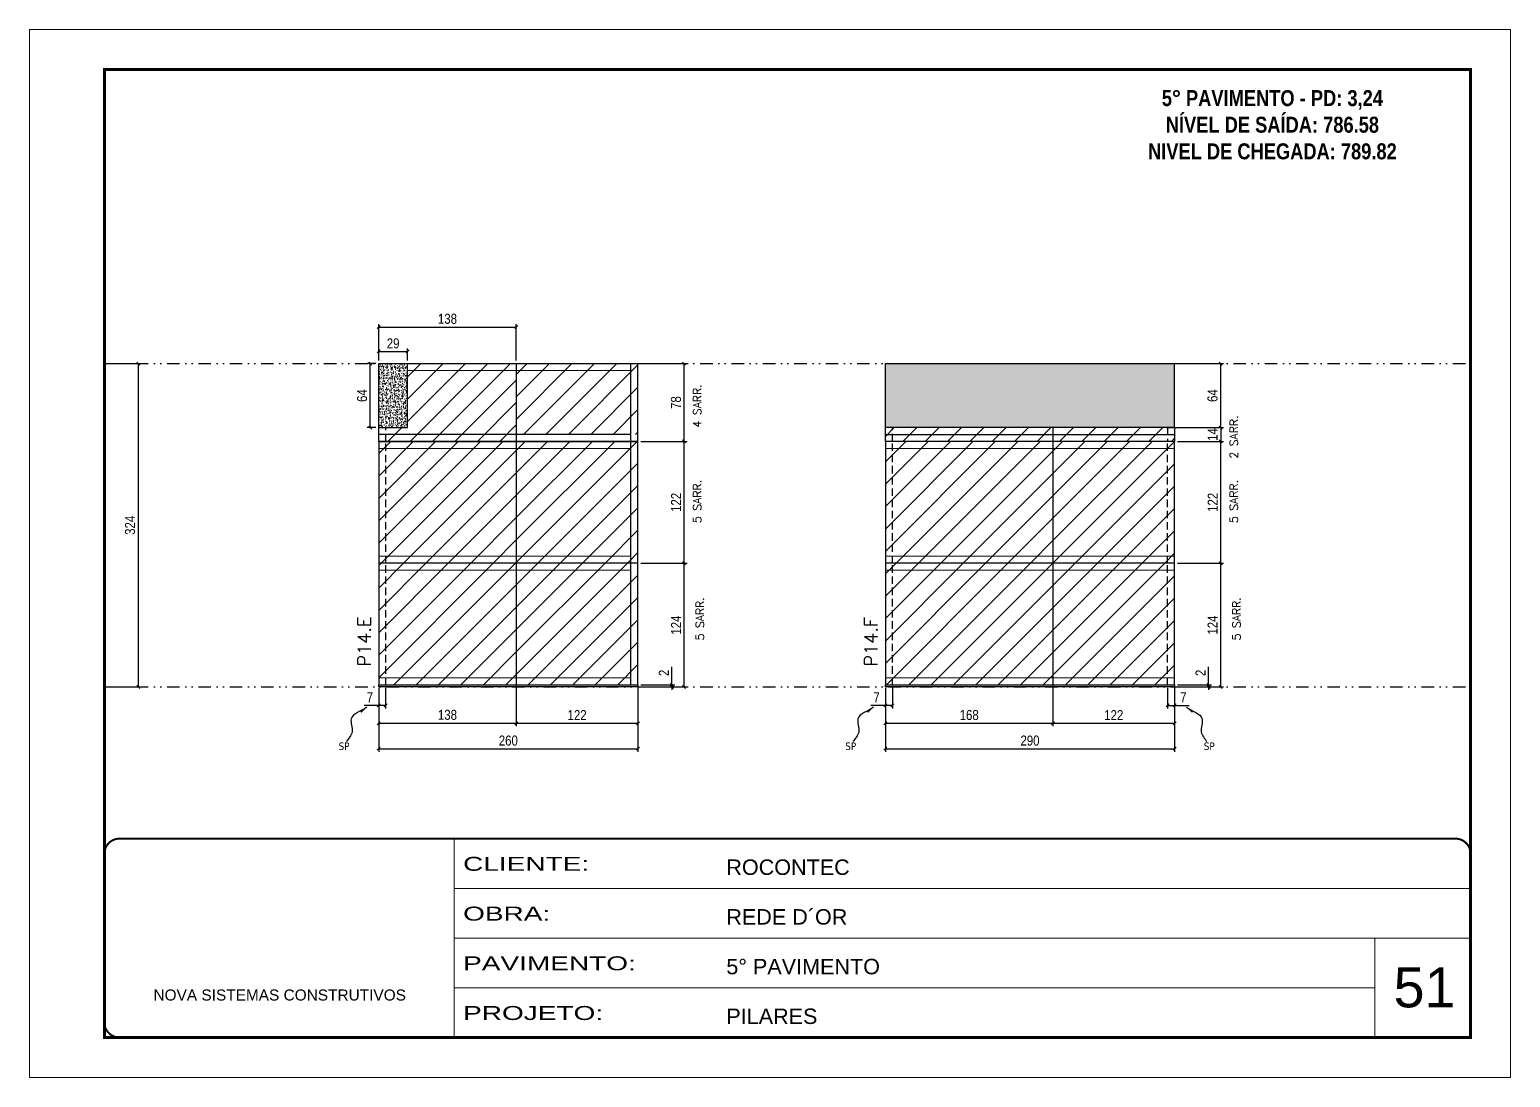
# Model space of a CAD drawing. Extents: x 28748 to 35002, y 14885 to 43501.
# Drawn here: x 31932 to 33417, y 28668 to 29718 of the extents above; entities that cross this region are included whole.
import ezdxf

# ---------------------------------------------------------------- set-up
doc = ezdxf.new("R2010")
doc.units = 0
for name, pattern in [('CONTINUO', [0]), ('DASHED', [0.75, 0.5, -0.25]), ('DIVIDE2', [0.625, 0.25, -0.125, 0, -0.125, 0, -0.125]), ('HIDDEN', [0.375, 0.25, -0.125])]:
    doc.linetypes.add(name, pattern=pattern)
for name, color, linetype, lineweight in [('CARIMBO', 255, 'Continuous', 9), ('Folhas', 255, 'Continuous', 9), ('Hachura', 251, 'Continuous', 9), ('Sarr 2.2x7', 40, 'Continuous', 9), ('SARRAFO DE PRESSAO', 251, 'DASHED', 9), ('Texto Seção', 7, 'Continuous', 15)]:
    doc.layers.add(name, color=color, linetype=linetype, lineweight=lineweight)
for name, color, linetype in [('COTA', 241, 'Continuous'), ('NOMENCLATURA', 7, 'Continuous'), ('Nível', 160, 'Continuous'), ('Painéis', 200, 'Continuous'), ('SARR_2.2x7', 40, 'Continuous'), ('Sarrafo de Pressão', 42, 'HIDDEN'), ('texto', 7, 'Continuous')]:
    doc.layers.add(name, color=color, linetype=linetype)
doc.styles.add('ARIAL', font='arial.ttf')
doc.styles.add('COTA TECNICA', font='techl___.ttf', dxfattribs={"height": 10})
doc.styles.add('COTA TECNICA-50', font='techl___.ttf', dxfattribs={"height": 10})
doc.styles.add('REGUA-120', font='ROMANS.shx', dxfattribs={"height": 15})
doc.styles.add('ROMANC', font='techb___.ttf', dxfattribs={"height": 2.5})
doc.styles.add('ROMANS', font='romans.shx')
doc.styles.get("Standard").update_dxf_attribs({"font": 'arial.ttf'})
doc.styles.add('Tecnologia', font='')
doc.styles.get('Tecnologia').set_extended_font_data('Forgotten Futurist')
doc.dimstyles.new('COTA PAINEL-50', dxfattribs={"dimtxt": 10, "dimasz": 3, "dimexe": 3, "dimexo": 3, "dimgap": 3, "dimtad": 1, "dimdec": 1, "dimzin": 12, "dimdsep": 46, "dimtxsty": 'COTA TECNICA-50', "dimblk1": 'OBLIQUE', "dimblk2": 'OBLIQUE', "dimsah": 1, "dimcen": 0.9, "dimclrd": 4, "dimclre": 4, "dimclrt": 240, "dimadec": 1, "dimazin": 3, "dimtfac": 1, "dimtdec": 1, "dimtmove": 0, "dimatfit": 3, "dimfxl": 1, "dimtolj": 1, "dimtzin": 12, "dimarcsym": 0})
doc.dimstyles.new('PAINEL', dxfattribs={"dimtxt": 10, "dimasz": 3, "dimexe": 3, "dimexo": 3, "dimgap": 3, "dimtad": 1, "dimdec": 1, "dimzin": 12, "dimdsep": 46, "dimtxsty": 'COTA TECNICA', "dimblk1": 'OBLIQUE', "dimblk2": 'OBLIQUE', "dimsah": 1, "dimcen": 0.9, "dimclrd": 4, "dimclre": 4, "dimclrt": 240, "dimadec": 1, "dimazin": 3, "dimtfac": 1, "dimtdec": 1, "dimtmove": 0, "dimatfit": 3, "dimfxl": 1, "dimtolj": 1, "dimtzin": 12, "dimarcsym": 0})
doc.dimstyles.get("Standard").update_dxf_attribs({"dimtxt": 0.18, "dimasz": 0.18, "dimexe": 0.18, "dimexo": 0.0625, "dimgap": 0.09, "dimtad": 0, "dimtih": 1, "dimtoh": 1, "dimdec": 4, "dimzin": 0, "dimdsep": 46, "dimtxsty": 'Standard', "dimcen": 0.09, "dimadec": 0, "dimazin": 0, "dimtfac": 1, "dimtdec": 4, "dimtofl": 0, "dimtmove": 0, "dimatfit": 3, "dimfxl": 1, "dimtolj": 1, "dimtzin": 0, "dimarcsym": 0})
pattern_1 = [(45, (-100272.658, -2076.637), (-11.2253202, 11.2253202), [])]

# ---------------------------------------------------------------- blocks, each defined once
blk = doc.blocks.new('9999999999')
at = {"color": 30, "linetype": 'CONTINUO'}
for p, q in [((98564.6, 34230.2), (98564.6, 34429.4)), ((98564.6, 34379.6), (99584, 34379.6)), ((98564.6, 34329.8), (99488, 34329.8)), ((99584, 34329.8), (99488, 34329.8)), ((99488, 34329.8), (99488, 34230.2)), ((98564.6, 34280), (99488, 34280))]:
    blk.add_line(p, q, dxfattribs=at)
at = {"color": 30, "linetype": 'CONTINUO', "const_width": 2}
blk.add_lwpolyline([(99584, 34230.2), (99584, 34414.4, 0.414214), (99569, 34429.4), (98229, 34429.4, 0.414214), (98214, 34414.4), (98214, 34245.2, 0.414214), (98229, 34230.2), (99584, 34230.2)], format="xyb", dxfattribs=at)
at = {"layer": 'Folhas'}
blk.add_lwpolyline([(98139, 34190.2), (99624, 34190.2), (99624, 35240.2), (98139, 35240.2)], close=True, dxfattribs=at)
at = {"layer": 'Folhas', "color": 30, "const_width": 3}
blk.add_lwpolyline([(98214, 34230.2), (99584, 34230.2), (99584, 35200.2), (98214, 35200.2)], close=True, dxfattribs=at)
at = {"color": 7, "linetype": 'Continuous', "ltscale": 5, "style": 'ARIAL'}
for s, height, p in [('ROCONTEC', 15.48, (98837.7, 34393.1)), ('REDE D´OR', 15.48, (98837.7, 34343.3)), ('5° PAVIMENTO', 15.483, (98837.7, 34293.5)), ('NOVA SISTEMAS CONSTRUTIVOS', 11.059, (98263.2, 34267.2)), ('PILARES', 15.48, (98837.7, 34243.7))]:
    blk.add_text(s, height=height, dxfattribs=at).set_placement(p)
at = {"layer": 'Folhas', "color": 7, "style": 'Tecnologia', "width": 1.5}
for s, p in [('CLIENTE:', (98573.7, 34397.2)), ('OBRA:', (98573.7, 34347.3)), ('PAVIMENTO:', (98573.7, 34297.5)), ('PROJETO:', (98573.7, 34247.7))]:
    blk.add_text(s, height=14, dxfattribs=at).set_placement(p)
blk = doc.blocks.new('_Oblique')
at = {"color": 0, "linetype": 'ByBlock', "lineweight": -2}
blk.add_line((-0.5, -0.5), (0.5, 0.5), dxfattribs=at)
blk = doc.blocks.new('*D1908')
at = {"layer": 'COTA', "color": 4, "linetype": 'ByBlock', "lineweight": -2, "transparency": 16777216}
for p, q in [((32009.8, 29383.1), (32043.8, 29383.1)), ((32040.8, 29383.1), (32040.8, 29059.1)), ((32009.8, 29059.1), (32043.8, 29059.1))]:
    blk.add_line(p, q, dxfattribs=at)
at = {"layer": 'Defpoints', "color": 0, "linetype": 'ByBlock', "transparency": 16777216}
for p in [(32006.8, 29383.1), (32006.8, 29059.1), (32040.8, 29059.1)]:
    blk.add_point(p, dxfattribs=at)
at = {"layer": 'COTA', "color": 4, "linetype": 'ByBlock', "lineweight": -2, "transparency": 16777216, "xscale": 3, "yscale": 3, "zscale": 3}
for p, rotation in [((32040.8, 29383.1), 90), ((32040.8, 29059.1), 270)]:
    blk.add_blockref('_Oblique', p, dxfattribs=dict(at, rotation=rotation))
at = {"layer": 'COTA', "color": 240, "linetype": 'ByBlock', "transparency": 16777216, "insert": (32032.6, 29221.1), "char_height": 10, "attachment_point": 5, "rotation": 90, "style": 'COTA TECNICA'}
blk.add_mtext('\\A1;324', dxfattribs=at)
blk = doc.blocks.new('*D1011')
at = {"layer": 'COTA', "color": 4, "lineweight": -2, "transparency": 16777216}
for p, q in [((32281.9, 29058.1), (32281.9, 28994.2)), ((32541.9, 29058.1), (32541.9, 28994.2)), ((32281.9, 28997.2), (32541.9, 28997.2))]:
    blk.add_line(p, q, dxfattribs=at)
at = {"layer": 'Defpoints', "color": 0, "transparency": 16777216}
for p in [(32281.9, 29061.1), (32541.9, 29061.1), (32541.9, 28997.2)]:
    blk.add_point(p, dxfattribs=at)
at = {"layer": 'COTA', "color": 4, "lineweight": -2, "transparency": 16777216, "xscale": 3, "yscale": 3, "zscale": 3, "rotation": 180}
blk.add_blockref('_Oblique', (32281.9, 28997.2), dxfattribs=at)
at = {"layer": 'COTA', "color": 4, "lineweight": -2, "transparency": 16777216, "xscale": 3, "yscale": 3, "zscale": 3}
blk.add_blockref('_Oblique', (32541.9, 28997.2), dxfattribs=at)
at = {"layer": 'COTA', "color": 240, "transparency": 16777216, "insert": (32411.9, 29005.3), "char_height": 10, "attachment_point": 5, "style": 'COTA TECNICA'}
blk.add_mtext('\\A1;260', dxfattribs=at)
blk = doc.blocks.new('*D1012')
at = {"layer": 'COTA', "color": 4, "lineweight": -2, "transparency": 16777216}
for p, q in [((32281.9, 29056.1), (32281.9, 29037.6)), ((32288.9, 29058.1), (32288.9, 29037.6)), ((32281.9, 29040.6), (32267.2, 29040.6)), ((32288.9, 29040.6), (32281.9, 29040.6))]:
    blk.add_line(p, q, dxfattribs=at)
at = {"layer": 'Defpoints', "color": 0, "transparency": 16777216}
for p in [(32281.9, 29059.1), (32288.9, 29061.1), (32281.9, 29040.6)]:
    blk.add_point(p, dxfattribs=at)
at = {"layer": 'COTA', "color": 4, "lineweight": -2, "transparency": 16777216, "xscale": 3, "yscale": 3, "zscale": 3, "rotation": 180}
blk.add_blockref('_Oblique', (32281.9, 29040.6), dxfattribs=at)
at = {"layer": 'COTA', "color": 4, "lineweight": -2, "transparency": 16777216, "xscale": 3, "yscale": 3, "zscale": 3}
blk.add_blockref('_Oblique', (32288.9, 29040.6), dxfattribs=at)
at = {"layer": 'COTA', "color": 240, "transparency": 16777216, "insert": (32273.1, 29048.7), "char_height": 10, "attachment_point": 5, "style": 'COTA TECNICA-50'}
blk.add_mtext('\\A1;7', dxfattribs=at)
blk = doc.blocks.new('*D1013')
at = {"layer": 'COTA', "color": 4, "lineweight": -2, "transparency": 16777216}
for p, q in [((32544.9, 29183.1), (32591.2, 29183.1)), ((32588.2, 29059.1), (32588.2, 29183.1)), ((32544.9, 29059.1), (32591.2, 29059.1))]:
    blk.add_line(p, q, dxfattribs=at)
at = {"layer": 'Defpoints', "color": 0, "transparency": 16777216}
for p in [(32541.9, 29183.1), (32588.2, 29183.1), (32541.9, 29059.1)]:
    blk.add_point(p, dxfattribs=at)
at = {"layer": 'COTA', "color": 4, "lineweight": -2, "transparency": 16777216, "xscale": 3, "yscale": 3, "zscale": 3}
for p, rotation in [((32588.2, 29183.1), 90), ((32588.2, 29059.1), 270)]:
    blk.add_blockref('_Oblique', p, dxfattribs=dict(at, rotation=rotation))
at = {"layer": 'COTA', "color": 240, "transparency": 16777216, "insert": (32580.1, 29121.1), "char_height": 10, "attachment_point": 5, "rotation": 90, "style": 'COTA TECNICA-50'}
blk.add_mtext('\\A1;124', dxfattribs=at)
blk = doc.blocks.new('*D1014')
at = {"layer": 'COTA', "color": 4, "lineweight": -2, "transparency": 16777216}
for p, q in [((32575.9, 29061.1), (32575.9, 29079.2)), ((32544.9, 29061.1), (32578.9, 29061.1)), ((32544.9, 29059.1), (32578.9, 29059.1)), ((32575.9, 29059.1), (32575.9, 29061.1)), ((32575.9, 29059.1), (32575.9, 29056.1))]:
    blk.add_line(p, q, dxfattribs=at)
at = {"layer": 'Defpoints', "color": 0, "transparency": 16777216}
for p in [(32541.9, 29061.1), (32541.9, 29059.1), (32575.9, 29059.1)]:
    blk.add_point(p, dxfattribs=at)
at = {"layer": 'COTA', "color": 4, "lineweight": -2, "transparency": 16777216, "xscale": 3, "yscale": 3, "zscale": 3}
for p, rotation in [((32575.9, 29061.1), 270), ((32575.9, 29059.1), 90)]:
    blk.add_blockref('_Oblique', p, dxfattribs=dict(at, rotation=rotation))
at = {"layer": 'COTA', "color": 240, "transparency": 16777216, "insert": (32567.9, 29073.2), "char_height": 10, "attachment_point": 5, "rotation": 90, "style": 'COTA TECNICA-50'}
blk.add_mtext('\\A1;2', dxfattribs=at)
blk = doc.blocks.new('*D1015')
at = {"layer": 'COTA', "color": 4, "linetype": 'ByBlock', "lineweight": -2, "transparency": 16777216}
for p, q in [((32544.9, 29305.1), (32591.2, 29305.1)), ((32588.2, 29183.1), (32588.2, 29305.1)), ((32544.9, 29183.1), (32591.2, 29183.1))]:
    blk.add_line(p, q, dxfattribs=at)
at = {"layer": 'Defpoints', "color": 0, "linetype": 'ByBlock', "transparency": 16777216}
for p in [(32541.9, 29305.1), (32588.2, 29305.1), (32541.9, 29183.1)]:
    blk.add_point(p, dxfattribs=at)
at = {"layer": 'COTA', "color": 4, "linetype": 'ByBlock', "lineweight": -2, "transparency": 16777216, "xscale": 3, "yscale": 3, "zscale": 3}
for p, rotation in [((32588.2, 29305.1), 90), ((32588.2, 29183.1), 270)]:
    blk.add_blockref('_Oblique', p, dxfattribs=dict(at, rotation=rotation))
at = {"layer": 'COTA', "color": 240, "linetype": 'ByBlock', "transparency": 16777216, "insert": (32580.1, 29244.1), "char_height": 10, "attachment_point": 5, "rotation": 90, "style": 'COTA TECNICA'}
blk.add_mtext('\\A1;122', dxfattribs=at)
blk = doc.blocks.new('*D1909')
at = {"layer": 'COTA', "color": 4, "linetype": 'ByBlock', "lineweight": -2, "transparency": 16777216}
for p, q in [((32419.9, 29302.1), (32419.9, 29019.8)), ((32281.9, 29058.1), (32281.9, 29019.8)), ((32281.9, 29022.8), (32419.9, 29022.8))]:
    blk.add_line(p, q, dxfattribs=at)
at = {"layer": 'Defpoints', "color": 0, "linetype": 'ByBlock', "transparency": 16777216}
for p in [(32419.9, 29305.1), (32281.9, 29061.1), (32419.9, 29022.8)]:
    blk.add_point(p, dxfattribs=at)
at = {"layer": 'COTA', "color": 4, "linetype": 'ByBlock', "lineweight": -2, "transparency": 16777216, "xscale": 3, "yscale": 3, "zscale": 3, "rotation": 180}
blk.add_blockref('_Oblique', (32281.9, 29022.8), dxfattribs=at)
at = {"layer": 'COTA', "color": 4, "linetype": 'ByBlock', "lineweight": -2, "transparency": 16777216, "xscale": 3, "yscale": 3, "zscale": 3}
blk.add_blockref('_Oblique', (32419.9, 29022.8), dxfattribs=at)
at = {"layer": 'COTA', "color": 240, "linetype": 'ByBlock', "transparency": 16777216, "insert": (32350.9, 29031.1), "char_height": 10, "attachment_point": 5, "style": 'COTA TECNICA'}
blk.add_mtext('\\A1;138', dxfattribs=at)
blk = doc.blocks.new('*D1910')
at = {"layer": 'COTA', "color": 4, "linetype": 'ByBlock', "lineweight": -2, "transparency": 16777216}
for p, q in [((32419.9, 29302.1), (32419.9, 29019.8)), ((32541.9, 29056.1), (32541.9, 29019.8)), ((32419.9, 29022.8), (32541.9, 29022.8))]:
    blk.add_line(p, q, dxfattribs=at)
at = {"layer": 'Defpoints', "color": 0, "linetype": 'ByBlock', "transparency": 16777216}
for p in [(32419.9, 29305.1), (32541.9, 29059.1), (32541.9, 29022.8)]:
    blk.add_point(p, dxfattribs=at)
at = {"layer": 'COTA', "color": 4, "linetype": 'ByBlock', "lineweight": -2, "transparency": 16777216, "xscale": 3, "yscale": 3, "zscale": 3, "rotation": 180}
blk.add_blockref('_Oblique', (32419.9, 29022.8), dxfattribs=at)
at = {"layer": 'COTA', "color": 4, "linetype": 'ByBlock', "lineweight": -2, "transparency": 16777216, "xscale": 3, "yscale": 3, "zscale": 3}
blk.add_blockref('_Oblique', (32541.9, 29022.8), dxfattribs=at)
at = {"layer": 'COTA', "color": 240, "linetype": 'ByBlock', "transparency": 16777216, "insert": (32480.9, 29030.9), "char_height": 10, "attachment_point": 5, "style": 'COTA TECNICA'}
blk.add_mtext('\\A1;122', dxfattribs=at)
blk = doc.blocks.new('*D1016')
at = {"layer": 'COTA', "color": 4, "lineweight": -2, "transparency": 16777216}
for p, q in [((32790.1, 29058.1), (32790.1, 28994.2)), ((33080.1, 29058.1), (33080.1, 28994.2)), ((32790.1, 28997.2), (33080.1, 28997.2))]:
    blk.add_line(p, q, dxfattribs=at)
at = {"layer": 'Defpoints', "color": 0, "transparency": 16777216}
for p in [(32790.1, 29061.1), (33080.1, 29061.1), (33080.1, 28997.2)]:
    blk.add_point(p, dxfattribs=at)
at = {"layer": 'COTA', "color": 4, "lineweight": -2, "transparency": 16777216, "xscale": 3, "yscale": 3, "zscale": 3, "rotation": 180}
blk.add_blockref('_Oblique', (32790.1, 28997.2), dxfattribs=at)
at = {"layer": 'COTA', "color": 4, "lineweight": -2, "transparency": 16777216, "xscale": 3, "yscale": 3, "zscale": 3}
blk.add_blockref('_Oblique', (33080.1, 28997.2), dxfattribs=at)
at = {"layer": 'COTA', "color": 240, "transparency": 16777216, "insert": (32935.1, 29005.3), "char_height": 10, "attachment_point": 5, "style": 'COTA TECNICA'}
blk.add_mtext('\\A1;290', dxfattribs=at)
blk = doc.blocks.new('*D1017')
at = {"layer": 'COTA', "color": 4, "lineweight": -2, "transparency": 16777216}
for p, q in [((32790.1, 29056.1), (32790.1, 29037.6)), ((32797.1, 29058.1), (32797.1, 29037.6)), ((32790.1, 29040.6), (32775.3, 29040.6)), ((32797.1, 29040.6), (32790.1, 29040.6))]:
    blk.add_line(p, q, dxfattribs=at)
at = {"layer": 'Defpoints', "color": 0, "transparency": 16777216}
for p in [(32790.1, 29059.1), (32797.1, 29061.1), (32790.1, 29040.6)]:
    blk.add_point(p, dxfattribs=at)
at = {"layer": 'COTA', "color": 4, "lineweight": -2, "transparency": 16777216, "xscale": 3, "yscale": 3, "zscale": 3, "rotation": 180}
blk.add_blockref('_Oblique', (32790.1, 29040.6), dxfattribs=at)
at = {"layer": 'COTA', "color": 4, "lineweight": -2, "transparency": 16777216, "xscale": 3, "yscale": 3, "zscale": 3}
blk.add_blockref('_Oblique', (32797.1, 29040.6), dxfattribs=at)
at = {"layer": 'COTA', "color": 240, "transparency": 16777216, "insert": (32781.2, 29048.7), "char_height": 10, "attachment_point": 5, "style": 'COTA TECNICA-50'}
blk.add_mtext('\\A1;7', dxfattribs=at)
blk = doc.blocks.new('*D1018')
at = {"layer": 'COTA', "color": 4, "lineweight": -2, "transparency": 16777216}
for p, q in [((33073.1, 29058.1), (33073.1, 29037.6)), ((33080.1, 29056.1), (33080.1, 29037.6)), ((33073.1, 29040.6), (33080.1, 29040.6)), ((33080.1, 29040.6), (33094.8, 29040.6))]:
    blk.add_line(p, q, dxfattribs=at)
at = {"layer": 'Defpoints', "color": 0, "transparency": 16777216}
for p in [(33073.1, 29061.1), (33080.1, 29059.1), (33080.1, 29040.6)]:
    blk.add_point(p, dxfattribs=at)
at = {"layer": 'COTA', "color": 4, "lineweight": -2, "transparency": 16777216, "xscale": 3, "yscale": 3, "zscale": 3, "rotation": 180}
blk.add_blockref('_Oblique', (33073.1, 29040.6), dxfattribs=at)
at = {"layer": 'COTA', "color": 4, "lineweight": -2, "transparency": 16777216, "xscale": 3, "yscale": 3, "zscale": 3}
blk.add_blockref('_Oblique', (33080.1, 29040.6), dxfattribs=at)
at = {"layer": 'COTA', "color": 240, "transparency": 16777216, "insert": (33088.9, 29048.7), "char_height": 10, "attachment_point": 5, "style": 'COTA TECNICA-50'}
blk.add_mtext('\\A1;7', dxfattribs=at)
blk = doc.blocks.new('*D1019')
at = {"layer": 'COTA', "color": 4, "lineweight": -2, "transparency": 16777216}
for p, q in [((33083.1, 29183.1), (33129.3, 29183.1)), ((33126.3, 29059.1), (33126.3, 29183.1)), ((33083.1, 29059.1), (33129.3, 29059.1))]:
    blk.add_line(p, q, dxfattribs=at)
at = {"layer": 'Defpoints', "color": 0, "transparency": 16777216}
for p in [(33080.1, 29183.1), (33126.3, 29183.1), (33080.1, 29059.1)]:
    blk.add_point(p, dxfattribs=at)
at = {"layer": 'COTA', "color": 4, "lineweight": -2, "transparency": 16777216, "xscale": 3, "yscale": 3, "zscale": 3}
for p, rotation in [((33126.3, 29183.1), 90), ((33126.3, 29059.1), 270)]:
    blk.add_blockref('_Oblique', p, dxfattribs=dict(at, rotation=rotation))
at = {"layer": 'COTA', "color": 240, "transparency": 16777216, "insert": (33118.2, 29121.1), "char_height": 10, "attachment_point": 5, "rotation": 90, "style": 'COTA TECNICA-50'}
blk.add_mtext('\\A1;124', dxfattribs=at)
blk = doc.blocks.new('*D1020')
at = {"layer": 'COTA', "color": 4, "lineweight": -2, "transparency": 16777216}
for p, q in [((33114.1, 29061.1), (33114.1, 29079.2)), ((33083.1, 29061.1), (33117.1, 29061.1)), ((33083.1, 29059.1), (33117.1, 29059.1)), ((33114.1, 29059.1), (33114.1, 29061.1)), ((33114.1, 29059.1), (33114.1, 29056.1))]:
    blk.add_line(p, q, dxfattribs=at)
at = {"layer": 'Defpoints', "color": 0, "transparency": 16777216}
for p in [(33080.1, 29061.1), (33080.1, 29059.1), (33114.1, 29059.1)]:
    blk.add_point(p, dxfattribs=at)
at = {"layer": 'COTA', "color": 4, "lineweight": -2, "transparency": 16777216, "xscale": 3, "yscale": 3, "zscale": 3}
for p, rotation in [((33114.1, 29061.1), 270), ((33114.1, 29059.1), 90)]:
    blk.add_blockref('_Oblique', p, dxfattribs=dict(at, rotation=rotation))
at = {"layer": 'COTA', "color": 240, "transparency": 16777216, "insert": (33106.1, 29073.2), "char_height": 10, "attachment_point": 5, "rotation": 90, "style": 'COTA TECNICA-50'}
blk.add_mtext('\\A1;2', dxfattribs=at)
blk = doc.blocks.new('*D1021')
at = {"layer": 'COTA', "color": 4, "linetype": 'ByBlock', "lineweight": -2, "transparency": 16777216}
for p, q in [((33083.1, 29305.1), (33129.3, 29305.1)), ((33126.3, 29183.1), (33126.3, 29305.1)), ((33083.1, 29183.1), (33129.3, 29183.1))]:
    blk.add_line(p, q, dxfattribs=at)
at = {"layer": 'Defpoints', "color": 0, "linetype": 'ByBlock', "transparency": 16777216}
for p in [(33080.1, 29305.1), (33126.3, 29305.1), (33080.1, 29183.1)]:
    blk.add_point(p, dxfattribs=at)
at = {"layer": 'COTA', "color": 4, "linetype": 'ByBlock', "lineweight": -2, "transparency": 16777216, "xscale": 3, "yscale": 3, "zscale": 3}
for p, rotation in [((33126.3, 29305.1), 90), ((33126.3, 29183.1), 270)]:
    blk.add_blockref('_Oblique', p, dxfattribs=dict(at, rotation=rotation))
at = {"layer": 'COTA', "color": 240, "linetype": 'ByBlock', "transparency": 16777216, "insert": (33118.3, 29244.1), "char_height": 10, "attachment_point": 5, "rotation": 90, "style": 'COTA TECNICA'}
blk.add_mtext('\\A1;122', dxfattribs=at)
blk = doc.blocks.new('*D1022')
at = {"layer": 'COTA', "color": 4, "linetype": 'ByBlock', "lineweight": -2, "transparency": 16777216}
for p, q in [((32958.1, 29302.1), (32958.1, 29019.8)), ((32790.1, 29058.1), (32790.1, 29019.8)), ((32790.1, 29022.8), (32958.1, 29022.8))]:
    blk.add_line(p, q, dxfattribs=at)
at = {"layer": 'Defpoints', "color": 0, "linetype": 'ByBlock', "transparency": 16777216}
for p in [(32958.1, 29305.1), (32790.1, 29061.1), (32958.1, 29022.8)]:
    blk.add_point(p, dxfattribs=at)
at = {"layer": 'COTA', "color": 4, "linetype": 'ByBlock', "lineweight": -2, "transparency": 16777216, "xscale": 3, "yscale": 3, "zscale": 3, "rotation": 180}
blk.add_blockref('_Oblique', (32790.1, 29022.8), dxfattribs=at)
at = {"layer": 'COTA', "color": 4, "linetype": 'ByBlock', "lineweight": -2, "transparency": 16777216, "xscale": 3, "yscale": 3, "zscale": 3}
blk.add_blockref('_Oblique', (32958.1, 29022.8), dxfattribs=at)
at = {"layer": 'COTA', "color": 240, "linetype": 'ByBlock', "transparency": 16777216, "insert": (32874.1, 29030.9), "char_height": 10, "attachment_point": 5, "style": 'COTA TECNICA'}
blk.add_mtext('\\A1;168', dxfattribs=at)
blk = doc.blocks.new('*D1911')
at = {"layer": 'COTA', "color": 4, "linetype": 'ByBlock', "lineweight": -2, "transparency": 16777216}
for p, q in [((32958.1, 29302.1), (32958.1, 29019.8)), ((33080.1, 29056.1), (33080.1, 29019.8)), ((32958.1, 29022.8), (33080.1, 29022.8))]:
    blk.add_line(p, q, dxfattribs=at)
at = {"layer": 'Defpoints', "color": 0, "linetype": 'ByBlock', "transparency": 16777216}
for p in [(32958.1, 29305.1), (33080.1, 29059.1), (33080.1, 29022.8)]:
    blk.add_point(p, dxfattribs=at)
at = {"layer": 'COTA', "color": 4, "linetype": 'ByBlock', "lineweight": -2, "transparency": 16777216, "xscale": 3, "yscale": 3, "zscale": 3, "rotation": 180}
blk.add_blockref('_Oblique', (32958.1, 29022.8), dxfattribs=at)
at = {"layer": 'COTA', "color": 4, "linetype": 'ByBlock', "lineweight": -2, "transparency": 16777216, "xscale": 3, "yscale": 3, "zscale": 3}
blk.add_blockref('_Oblique', (33080.1, 29022.8), dxfattribs=at)
at = {"layer": 'COTA', "color": 240, "linetype": 'ByBlock', "transparency": 16777216, "insert": (33019.1, 29030.9), "char_height": 10, "attachment_point": 5, "style": 'COTA TECNICA'}
blk.add_mtext('\\A1;122', dxfattribs=at)
blk = doc.blocks.new('*D1912')
at = {"layer": 'COTA', "color": 4, "linetype": 'ByBlock', "lineweight": -2, "transparency": 16777216}
for p, q in [((32544.9, 29383.1), (32591.2, 29383.1)), ((32588.2, 29305.1), (32588.2, 29383.1)), ((32544.9, 29305.1), (32591.2, 29305.1))]:
    blk.add_line(p, q, dxfattribs=at)
at = {"layer": 'Defpoints', "color": 0, "linetype": 'ByBlock', "transparency": 16777216}
for p in [(32541.9, 29383.1), (32588.2, 29383.1), (32541.9, 29305.1)]:
    blk.add_point(p, dxfattribs=at)
at = {"layer": 'COTA', "color": 4, "linetype": 'ByBlock', "lineweight": -2, "transparency": 16777216, "xscale": 3, "yscale": 3, "zscale": 3}
for p, rotation in [((32588.2, 29383.1), 90), ((32588.2, 29305.1), 270)]:
    blk.add_blockref('_Oblique', p, dxfattribs=dict(at, rotation=rotation))
at = {"layer": 'COTA', "color": 240, "linetype": 'ByBlock', "transparency": 16777216, "insert": (32580.1, 29344.1), "char_height": 10, "attachment_point": 5, "rotation": 90, "style": 'COTA TECNICA'}
blk.add_mtext('\\A1;78', dxfattribs=at)
blk = doc.blocks.new('*D1913')
at = {"layer": 'COTA', "color": 4, "linetype": 'ByBlock', "lineweight": -2, "transparency": 16777216}
for p, q in [((32281.9, 29386.1), (32281.9, 29398.3)), ((32281.9, 29395.3), (32310.9, 29395.3)), ((32310.9, 29386.1), (32310.9, 29398.3))]:
    blk.add_line(p, q, dxfattribs=at)
at = {"layer": 'Defpoints', "color": 0, "linetype": 'ByBlock', "transparency": 16777216}
for p in [(32310.9, 29395.3), (32281.9, 29383.1), (32310.9, 29383.1)]:
    blk.add_point(p, dxfattribs=at)
at = {"layer": 'COTA', "color": 4, "linetype": 'ByBlock', "lineweight": -2, "transparency": 16777216, "xscale": 3, "yscale": 3, "zscale": 3, "rotation": 180}
blk.add_blockref('_Oblique', (32281.9, 29395.3), dxfattribs=at)
at = {"layer": 'COTA', "color": 4, "linetype": 'ByBlock', "lineweight": -2, "transparency": 16777216, "xscale": 3, "yscale": 3, "zscale": 3}
blk.add_blockref('_Oblique', (32310.9, 29395.3), dxfattribs=at)
at = {"layer": 'COTA', "color": 240, "linetype": 'ByBlock', "transparency": 16777216, "insert": (32296.4, 29403.4), "char_height": 10, "attachment_point": 5, "style": 'COTA TECNICA'}
blk.add_mtext('\\A1;29', dxfattribs=at)
blk = doc.blocks.new('*D1914')
at = {"layer": 'COTA', "color": 4, "linetype": 'ByBlock', "lineweight": -2, "transparency": 16777216}
for p, q in [((32278.9, 29383.1), (32270.4, 29383.1)), ((32273.4, 29319.1), (32273.4, 29383.1)), ((32278.9, 29319.1), (32270.4, 29319.1))]:
    blk.add_line(p, q, dxfattribs=at)
at = {"layer": 'Defpoints', "color": 0, "linetype": 'ByBlock', "transparency": 16777216}
for p in [(32273.4, 29383.1), (32281.9, 29383.1), (32281.9, 29319.1)]:
    blk.add_point(p, dxfattribs=at)
at = {"layer": 'COTA', "color": 4, "linetype": 'ByBlock', "lineweight": -2, "transparency": 16777216, "xscale": 3, "yscale": 3, "zscale": 3}
for p, rotation in [((32273.4, 29383.1), 90), ((32273.4, 29319.1), 270)]:
    blk.add_blockref('_Oblique', p, dxfattribs=dict(at, rotation=rotation))
at = {"layer": 'COTA', "color": 240, "linetype": 'ByBlock', "transparency": 16777216, "insert": (32265.3, 29351.1), "char_height": 10, "attachment_point": 5, "rotation": 90, "style": 'COTA TECNICA'}
blk.add_mtext('\\A1;64', dxfattribs=at)
blk = doc.blocks.new('*D1915')
at = {"layer": 'COTA', "color": 4, "lineweight": -2, "transparency": 16777216}
for p, q in [((33072.1, 29319.1), (33129.3, 29319.1)), ((33126.3, 29319.1), (33126.3, 29305.1)), ((33083.1, 29305.1), (33129.3, 29305.1))]:
    blk.add_line(p, q, dxfattribs=at)
at = {"layer": 'Defpoints', "color": 0, "transparency": 16777216}
for p in [(33069.1, 29319.1), (33080.1, 29305.1), (33126.3, 29305.1)]:
    blk.add_point(p, dxfattribs=at)
at = {"layer": 'COTA', "color": 4, "lineweight": -2, "transparency": 16777216, "xscale": 3, "yscale": 3, "zscale": 3}
for p, rotation in [((33126.3, 29319.1), 90), ((33126.3, 29305.1), 270)]:
    blk.add_blockref('_Oblique', p, dxfattribs=dict(at, rotation=rotation))
at = {"layer": 'COTA', "color": 240, "transparency": 16777216, "insert": (33118.2, 29312.1), "char_height": 10, "attachment_point": 5, "rotation": 90, "style": 'COTA TECNICA'}
blk.add_mtext('\\A1;14', dxfattribs=at)
blk = doc.blocks.new('*D2159')
at = {"layer": 'COTA', "color": 4, "lineweight": -2, "transparency": 16777216}
for p, q in [((32281.9, 29386.1), (32281.9, 29422.8)), ((32281.9, 29419.8), (32419.9, 29419.8)), ((32419.9, 29386.1), (32419.9, 29422.8))]:
    blk.add_line(p, q, dxfattribs=at)
at = {"layer": 'Defpoints', "color": 0, "transparency": 16777216}
for p in [(32419.9, 29419.8), (32281.9, 29383.1), (32419.9, 29383.1)]:
    blk.add_point(p, dxfattribs=at)
at = {"layer": 'COTA', "color": 4, "lineweight": -2, "transparency": 16777216, "xscale": 3, "yscale": 3, "zscale": 3, "rotation": 180}
blk.add_blockref('_Oblique', (32281.9, 29419.8), dxfattribs=at)
at = {"layer": 'COTA', "color": 4, "lineweight": -2, "transparency": 16777216, "xscale": 3, "yscale": 3, "zscale": 3}
blk.add_blockref('_Oblique', (32419.9, 29419.8), dxfattribs=at)
at = {"layer": 'COTA', "color": 240, "transparency": 16777216, "insert": (32350.9, 29428), "char_height": 10, "attachment_point": 5, "style": 'COTA TECNICA-50'}
blk.add_mtext('\\A1;138', dxfattribs=at)
blk = doc.blocks.new('*D2196')
at = {"layer": 'COTA', "color": 4, "lineweight": -2, "transparency": 16777216}
for p, q in [((33083.1, 29383.1), (33129.3, 29383.1)), ((33126.3, 29319.1), (33126.3, 29383.1)), ((33083.1, 29319.1), (33129.3, 29319.1))]:
    blk.add_line(p, q, dxfattribs=at)
at = {"layer": 'Defpoints', "color": 0, "transparency": 16777216}
for p in [(33080.1, 29383.1), (33126.3, 29383.1), (33080.1, 29319.1)]:
    blk.add_point(p, dxfattribs=at)
at = {"layer": 'COTA', "color": 4, "lineweight": -2, "transparency": 16777216, "xscale": 3, "yscale": 3, "zscale": 3}
for p, rotation in [((33126.3, 29383.1), 90), ((33126.3, 29319.1), 270)]:
    blk.add_blockref('_Oblique', p, dxfattribs=dict(at, rotation=rotation))
at = {"layer": 'COTA', "color": 240, "transparency": 16777216, "insert": (33118.2, 29351.1), "char_height": 10, "attachment_point": 5, "rotation": 90, "style": 'COTA TECNICA-50'}
blk.add_mtext('\\A1;64', dxfattribs=at)

msp = doc.modelspace()

# ---------------------------------------------------------------- hatches: boundary and pattern name
at = {"layer": 'COTA', "linetype": 'ByBlock'}
h = msp.add_hatch(dxfattribs=at)
h.set_pattern_fill('AR-CONC', color=256, scale=0.03)
h.set_pattern_definition([(50, (28982.8086, 33199.16), (5.46554, -0.4781726), [0.5715, -6.2865]), (355, (28982.8086, 33199.16), (-1.0573026, 5.7317054), [0.4572, -5.0292175]), (100.45144, (28983.264, 33199.12), (4.4082374, 5.2535326), [0.4857, -5.3427073]), (46.1842, (28982.8086, 33200.684), (8.132371, -1.26127), [0.85725, -9.42975]), (96.63556, (28983.486, 33200.579), (7.122124, 7.422784), [0.728551, -8.014068]), (351.18415, (28982.809, 33200.684), (7.122124, 7.422784), [0.685799, -7.543792]), (21, (28983.5706, 33200.303), (4.5484317, -3.067956), [0.5715, -6.2865]), (326, (28983.5706, 33200.303), (1.854061, 5.525639), [0.4572, -5.0292]), (71.45144, (28983.9496, 33200.0473), (6.4024926, 2.457683), [0.4857, -5.342698]), (37.5, (28982.8086, 33199.16), (0.0926581, 2.5366512), [0, -4.96824, 0, -5.1054, 0, -5.04825]), (7.5, (28982.8086, 33199.16), (2.0045899, 3.0054172), [0, -2.91084, 0, -4.85394, 0, -1.92405]), (327.5, (28981.1093, 33199.16), (4.06771786, -0.1718623), [0, -1.905, 0, -5.9436, 0, -7.8867]), (317.5, (28980.3473, 33199.16), (4.4438754, 0.7627947), [0, -2.4765, 0, -3.94716, 0, -5.6007])])
h.paths.add_polyline_path([(32310.92, 29383.13), (32281.92, 29383.13), (32281.92, 29319.13), (32310.92, 29319.13)])
h = msp.add_hatch(dxfattribs=at)
h.set_pattern_fill('AR-CONC', color=256, scale=0.03)
h.set_pattern_definition([(50, (28982.8086, 33199.16), (5.46554, -0.4781726), [0.5715, -6.2865]), (355, (28982.8086, 33199.16), (-1.0573026, 5.7317054), [0.4572, -5.0292175]), (100.45144, (28983.264, 33199.12), (4.4082374, 5.2535326), [0.4857, -5.3427073]), (46.1842, (28982.8086, 33200.684), (8.132371, -1.26127), [0.85725, -9.42975]), (96.63556, (28983.486, 33200.579), (7.122124, 7.422784), [0.728551, -8.014068]), (351.18415, (28982.809, 33200.684), (7.122124, 7.422784), [0.685799, -7.543792]), (21, (28983.5706, 33200.303), (4.5484317, -3.067956), [0.5715, -6.2865]), (326, (28983.5706, 33200.303), (1.854061, 5.525639), [0.4572, -5.0292]), (71.45144, (28983.9496, 33200.0473), (6.4024926, 2.457683), [0.4857, -5.342698]), (37.5, (28982.8086, 33199.16), (0.0926581, 2.5366512), [0, -4.96824, 0, -5.1054, 0, -5.04825]), (7.5, (28982.8086, 33199.16), (2.0045899, 3.0054172), [0, -2.91084, 0, -4.85394, 0, -1.92405]), (327.5, (28981.1093, 33199.16), (4.06771786, -0.1718623), [0, -1.905, 0, -5.9436, 0, -7.8867]), (317.5, (28980.3473, 33199.16), (4.4438754, 0.7627947), [0, -2.4765, 0, -3.94716, 0, -5.6007])])
h.paths.add_polyline_path([(33069.07, 29319.13), (33080.07, 29319.13), (33080.07, 29383.13), (32790.07, 29383.13), (32790.07, 29319.13), (32801.07, 29319.13)])
at = {"layer": 'Hachura'}
h = msp.add_hatch(dxfattribs=at)
h.set_pattern_fill('ANSI31', color=256, scale=5)
h.paths.add_polyline_path([(32419.92, 29383.13), (32310.92, 29383.13), (32310.92, 29319.13), (32281.92, 29319.13), (32281.92, 29305.13), (32419.92, 29305.13)])
at = {"layer": 'Hachura', "linetype": 'ByBlock'}
h = msp.add_hatch(dxfattribs=at)
h.set_pattern_fill('ANSI31', color=256, scale=5)
h.set_pattern_definition([(45, (26646.058, 30355.966), (-11.22532, 11.22532), [])])
h.paths.add_polyline_path([(32541.92, 29312.13), (32541.92, 29383.13), (32419.92, 29383.13), (32419.92, 29312.13)])
at = {"layer": 'Hachura'}
h = msp.add_hatch(dxfattribs=at)
h.set_pattern_fill('ANSI31', color=256, scale=5)
h.paths.add_polyline_path([(32958.07, 29319.13), (32801.07, 29319.13), (32790.07, 29319.13), (32790.07, 29305.13), (32958.07, 29305.13)])
h = msp.add_hatch(dxfattribs=at)
h.set_pattern_fill('ANSI31', color=256, scale=5)
h.paths.add_polyline_path([(33080.07, 29319.13), (33069.07, 29319.13), (32958.07, 29319.13), (32958.07, 29305.13), (33080.07, 29305.13)])
at = {"layer": 'Hachura', "linetype": 'ByBlock'}
h = msp.add_hatch(dxfattribs=at)
h.set_pattern_fill('ANSI31', color=256, scale=5)
h.set_pattern_definition(pattern_1)
h.paths.add_polyline_path([(32419.92, 29305.13), (32281.92, 29305.13), (32281.92, 29183.13), (32419.92, 29183.13)])
h = msp.add_hatch(dxfattribs=at)
h.set_pattern_fill('ANSI31', color=256, scale=5)
h.set_pattern_definition(pattern_1)
h.paths.add_polyline_path([(32419.92, 29183.13), (32541.92, 29183.13), (32541.92, 29305.13), (32419.92, 29305.13)])
h = msp.add_hatch(dxfattribs=at)
h.set_pattern_fill('ANSI31', color=256, scale=5)
h.set_pattern_definition(pattern_1)
h.paths.add_polyline_path([(32790.07, 29183.13), (32958.07, 29183.13), (32958.07, 29305.13), (32790.07, 29305.13)])
h = msp.add_hatch(dxfattribs=at)
h.set_pattern_fill('ANSI31', color=256, scale=5)
h.set_pattern_definition(pattern_1)
h.paths.add_polyline_path([(32958.07, 29305.13), (32958.07, 29183.13), (33080.07, 29183.13), (33080.07, 29305.13)])
h = msp.add_hatch(dxfattribs=at)
h.set_pattern_fill('ANSI31', color=256, scale=5)
h.set_pattern_definition(pattern_1)
h.paths.add_polyline_path([(32419.92, 29183.13), (32281.92, 29183.13), (32281.92, 29061.13), (32419.92, 29061.13)])
h = msp.add_hatch(dxfattribs=at)
h.set_pattern_fill('ANSI31', color=256, scale=5)
h.set_pattern_definition(pattern_1)
h.paths.add_polyline_path([(32419.92, 29183.13), (32419.92, 29061.13), (32541.92, 29061.13), (32541.92, 29183.13)])
h = msp.add_hatch(dxfattribs=at)
h.set_pattern_fill('ANSI31', color=256, scale=5)
h.set_pattern_definition(pattern_1)
h.paths.add_polyline_path([(32790.07, 29061.13), (32958.07, 29061.13), (32958.07, 29183.13), (32790.07, 29183.13)])
h = msp.add_hatch(dxfattribs=at)
h.set_pattern_fill('ANSI31', color=256, scale=5)
h.set_pattern_definition(pattern_1)
h.paths.add_polyline_path([(33080.07, 29183.13), (32958.07, 29183.13), (32958.07, 29061.13), (33080.07, 29061.13)])

# ---------------------------------------------------------------- linework, layer by layer
at = {"layer": 'COTA', "linetype": 'ByBlock'}
for p, q in [((32281.92, 29319.13), (32281.92, 29383.13)), ((32281.92, 29383.13), (32310.92, 29383.13)), ((32790.07, 29319.13), (32790.07, 29383.13)), ((32790.07, 29383.13), (33080.07, 29383.13)), ((33080.07, 29319.13), (33080.07, 29383.13))]:
    msp.add_line(p, q, dxfattribs=at)
at = {"layer": 'Nível', "color": 4, "linetype": 'DIVIDE2', "ltscale": 50}
for p, q in [((32006.84, 29383.13), (33376.84, 29383.13)), ((32006.84, 29059.13), (33376.84, 29059.13))]:
    msp.add_line(p, q, dxfattribs=at)
at = {"layer": 'Painéis'}
for p, q in [((32310.92, 29319.13), (32310.92, 29383.13)), ((32310.92, 29383.13), (32541.92, 29383.13)), ((32419.92, 29383.13), (32419.92, 29305.13)), ((32541.92, 29305.13), (32541.92, 29383.13)), ((32281.92, 29305.13), (32281.92, 29319.13)), ((32281.92, 29319.13), (32310.92, 29319.13)), ((32790.07, 29305.13), (32790.07, 29319.13)), ((32801.07, 29319.13), (32790.07, 29319.13)), ((32801.07, 29319.13), (32801.07, 29319.13)), ((33069.07, 29319.13), (32801.07, 29319.13)), ((32958.07, 29319.13), (32958.07, 29305.13)), ((33069.07, 29319.13), (33069.07, 29319.13)), ((33080.07, 29319.13), (33069.07, 29319.13)), ((33080.07, 29319.13), (33080.07, 29305.13)), ((32541.92, 29305.13), (32281.92, 29305.13)), ((32310.92, 29305.13), (32281.92, 29305.13)), ((32281.92, 29305.13), (32281.92, 29305.13)), ((32281.92, 29305.13), (32281.92, 29305.13)), ((32281.92, 29305.13), (32281.92, 29061.13)), ((32281.92, 29305.13), (32541.92, 29305.13)), ((32419.92, 29305.13), (32419.92, 29061.13)), ((32541.92, 29061.13), (32541.92, 29305.13)), ((32541.92, 29301.13), (32541.92, 29301.13)), ((33080.07, 29305.13), (32790.07, 29305.13)), ((33080.07, 29305.13), (32790.07, 29305.13)), ((32790.07, 29305.13), (32790.07, 29305.13)), ((32790.07, 29305.13), (32790.07, 29061.13)), ((32958.07, 29305.13), (32958.07, 29061.13)), ((33080.07, 29061.13), (33080.07, 29305.13)), ((33080.07, 29305.13), (33080.07, 29305.13)), ((32541.92, 29183.13), (32281.92, 29183.13)), ((33080.07, 29183.13), (32790.07, 29183.13)), ((32281.92, 29061.13), (32541.92, 29061.13)), ((32790.07, 29061.13), (33080.07, 29061.13))]:
    msp.add_line(p, q, dxfattribs=at)
for points in [[(32281.92, 29061.13), (32541.92, 29061.13), (32541.92, 29059.13), (32281.92, 29059.13)], [(32790.07, 29061.13), (33080.07, 29061.13), (33080.07, 29059.13), (32790.07, 29059.13)]]:
    msp.add_lwpolyline(points, close=True, dxfattribs=at)
at = {"layer": 'Sarr 2.2x7'}
for p, q in [((32534.92, 29376.13), (32310.92, 29376.13)), ((32534.92, 29298.13), (32281.92, 29298.13)), ((33080.07, 29298.13), (32790.07, 29298.13)), ((32534.92, 29190.13), (32281.92, 29190.13)), ((33080.07, 29190.13), (32790.07, 29190.13)), ((32534.92, 29176.13), (32281.92, 29176.13)), ((33080.07, 29176.13), (32790.07, 29176.13)), ((32534.92, 29068.13), (32281.92, 29068.13)), ((33080.07, 29068.13), (32790.07, 29068.13)), ((32541.92, 29061.13), (32281.92, 29061.13)), ((33080.07, 29061.13), (32790.07, 29061.13))]:
    msp.add_line(p, q, dxfattribs=at)
at = {"layer": 'Sarr 2.2x7', "linetype": 'Continuous'}
for p, q in [((32281.92, 29305.13), (32281.92, 29312.13)), ((32541.92, 29305.13), (32541.92, 29312.13)), ((32281.92, 29183.13), (32281.92, 29190.13)), ((32541.92, 29183.13), (32541.92, 29190.13)), ((32790.07, 29183.13), (32790.07, 29190.13)), ((33080.07, 29183.13), (33080.07, 29190.13)), ((32281.92, 29061.13), (32281.92, 29068.13)), ((32541.92, 29061.13), (32541.92, 29068.13)), ((32790.07, 29061.13), (32790.07, 29068.13)), ((33080.07, 29061.13), (33080.07, 29068.13))]:
    msp.add_line(p, q, dxfattribs=at)
at = {"layer": 'SARR_2.2x7'}
for p, q in [((32534.92, 29305.13), (32534.92, 29383.13)), ((32534.92, 29312.13), (32281.92, 29312.13)), ((32534.92, 29183.13), (32534.92, 29305.13)), ((32790.07, 29312.13), (33080.07, 29312.13)), ((32534.92, 29061.13), (32534.92, 29183.13))]:
    msp.add_line(p, q, dxfattribs=at)
at = {"layer": 'Sarrafo de Pressão', "ltscale": 30}
for p, q in [((32288.92, 29305.13), (32288.92, 29319.13)), ((32797.07, 29305.33), (32797.07, 29319.13)), ((33073.07, 29319.13), (33073.07, 29305.13)), ((32288.92, 29183.13), (32288.92, 29305.13)), ((32288.92, 29305.13), (32288.92, 29305.13)), ((32797.07, 29305.13), (32797.07, 29305.33)), ((32797.07, 29183.13), (32797.07, 29305.13)), ((33073.07, 29183.13), (33073.07, 29305.13)), ((32288.92, 29061.13), (32288.92, 29183.13)), ((32797.07, 29061.13), (32797.07, 29183.13)), ((33073.07, 29061.13), (33073.07, 29183.13))]:
    msp.add_line(p, q, dxfattribs=at)

# ---------------------------------------------------------------- block references
at = {"layer": 'SARRAFO DE PRESSAO', "color": 6, "linetype": 'ByBlock'}
msp.add_blockref('9999999999', (-66207.14, -5522.36), dxfattribs=at)

# ---------------------------------------------------------------- texts
at = {"layer": 'CARIMBO', "style": 'ARIAL'}
msp.add_text('51', height=40, dxfattribs=at).set_placement((33299.7, 28737.99))
at = {"layer": 'NOMENCLATURA', "color": 2, "insert": (33178.17, 29683.9), "char_height": 16, "attachment_point": 2, "style": 'ROMANC'}
msp.add_mtext_dynamic_manual_height_columns('\\P5° PAVIMENTO - PD: 3,24\\PNÍVEL DE SAÍDA: 786.58\\PNIVEL DE CHEGADA: 789.82', width=300.2766, gutter_width=1, heights=[0], dxfattribs=at)
at = {"layer": 'texto', "color": 0, "char_height": 7.5, "attachment_point": 5}
for insert in [(32247.15, 28999.64), (32755.29, 28999.64), (33114.85, 28999.64)]:
    msp.add_mtext('{\\fTahoma|b0|i0|c0|p34;\\C4;SP}', dxfattribs=dict(at, insert=insert))
at = {"layer": 'Texto Seção', "linetype": 'Continuous', "style": 'ROMANS'}
for s, p in [('4 SARR.', (32605.36, 29319.12)), ('2 SARR.', (33143.51, 29287.89)), ('5 SARR.', (32605.36, 29223.35)), ('5 SARR.', (33143.51, 29223.35)), ('5 SARR.', (32608.07, 29105.75)), ('5 SARR.', (33146.22, 29105.75))]:
    msp.add_text(s, height=8, rotation=90, dxfattribs=at).set_placement(p)
at = {"layer": 'Texto Seção', "char_height": 13, "width": 285.3299, "attachment_point": 7, "rotation": 90, "style": 'REGUA-120'}
for s, insert in [('P14.E', (32273.89, 29079.59)), ('P14.F', (32782.04, 29079.59))]:
    msp.add_mtext(s, dxfattribs=dict(at, insert=insert))

# ---------------------------------------------------------------- dimensions: what is measured, and where the dimension line sits
at = {"layer": 'COTA'}
for base, p1, p2, picture, middle in [((32419.92, 29419.79), (32281.92, 29383.13), (32419.92, 29383.13), '*D2159', (32350.92, 29428.03)), ((33080.07, 29040.62), (33073.07, 29061.13), (33080.07, 29059.13), '*D1018', (33088.94, 29048.69))]:
    dim = msp.add_linear_dim(base=base, p1=p1, p2=p2, dimstyle='COTA PAINEL-50', dxfattribs=at)
    dim.commit()
    dim.dimension.update_dxf_attribs({"geometry": picture, "text_midpoint": middle})
at = {"layer": 'COTA', "linetype": 'ByBlock'}
for base, p1, p2, picture, middle in [((32310.92, 29395.34), (32281.92, 29383.13), (32310.92, 29383.13), '*D1913', (32296.42, 29403.43)), ((32419.92, 29022.82), (32281.92, 29061.13), (32419.92, 29305.13), '*D1909', (32350.92, 29031.06)), ((32958.07, 29022.82), (32790.07, 29061.13), (32958.07, 29305.13), '*D1022', (32874.07, 29030.94))]:
    dim = msp.add_linear_dim(base=base, p1=p1, p2=p2, dimstyle='PAINEL', dxfattribs=at)
    dim.commit()
    dim.dimension.update_dxf_attribs({"geometry": picture, "text_midpoint": middle})
for base, p1, p2, picture, middle in [((32040.84, 29059.13), (32006.84, 29383.13), (32006.84, 29059.13), '*D1908', (32032.62, 29221.13)), ((32273.38, 29383.13), (32281.92, 29319.13), (32281.92, 29383.13), '*D1914', (32265.28, 29351.13)), ((32588.16, 29383.13), (32541.92, 29305.13), (32541.92, 29383.13), '*D1912', (32580.07, 29344.13)), ((32588.16, 29305.13), (32541.92, 29183.13), (32541.92, 29305.13), '*D1015', (32580.1, 29244.13)), ((33126.31, 29305.13), (33080.07, 29183.13), (33080.07, 29305.13), '*D1021', (33118.25, 29244.13))]:
    dim = msp.add_linear_dim(base=base, p1=p1, p2=p2, angle=90, dimstyle='PAINEL', dxfattribs=at)
    dim.commit()
    dim.dimension.update_dxf_attribs({"geometry": picture, "text_midpoint": middle})
at = {"layer": 'COTA'}
for base, p1, p2, angle, picture, middle in [((33126.31, 29383.13), (33080.07, 29319.13), (33080.07, 29383.13), 90, '*D2196', (33118.21, 29351.13)), ((32588.16, 29183.13), (32541.92, 29059.13), (32541.92, 29183.13), 90, '*D1013', (32580.09, 29121.13)), ((33126.31, 29183.13), (33080.07, 29059.13), (33080.07, 29183.13), 90, '*D1019', (33118.24, 29121.13)), ((32281.92, 29040.62), (32288.92, 29061.13), (32281.92, 29059.13), 180, '*D1012', (32273.06, 29048.69)), ((32790.07, 29040.62), (32797.07, 29061.13), (32790.07, 29059.13), 180, '*D1017', (32781.2, 29048.69))]:
    dim = msp.add_linear_dim(base=base, p1=p1, p2=p2, angle=angle, dimstyle='COTA PAINEL-50', dxfattribs=at)
    dim.commit()
    dim.dimension.update_dxf_attribs({"geometry": picture, "text_midpoint": middle})
for base, p1, p2, dimstyle, picture, middle in [((33126.31, 29305.13), (33069.07, 29319.13), (33080.07, 29305.13), 'PAINEL', '*D1915', (33126.31, 29312.13)), ((32575.93, 29059.13), (32541.92, 29061.13), (32541.92, 29059.13), 'COTA PAINEL-50', '*D1014', (32575.93, 29073.18)), ((33114.08, 29059.13), (33080.07, 29061.13), (33080.07, 29059.13), 'COTA PAINEL-50', '*D1020', (33114.08, 29073.18))]:
    dim = msp.add_linear_dim(base=base, p1=p1, p2=p2, angle=90, dimstyle=dimstyle, dxfattribs=at)
    dim.commit()
    dim.dimension.update_dxf_attribs({"geometry": picture, "text_midpoint": middle, "dimtype": 160})
at = {"layer": 'COTA', "linetype": 'ByBlock'}
for base, p1, p2, picture, middle in [((32541.92, 29022.82), (32419.92, 29305.13), (32541.92, 29059.13), '*D1910', (32480.92, 29030.87)), ((33080.07, 29022.82), (32958.07, 29305.13), (33080.07, 29059.13), '*D1911', (33019.07, 29030.87))]:
    dim = msp.add_linear_dim(base=base, p1=p1, p2=p2, dimstyle='PAINEL', override={"dimtmove": 1}, dxfattribs=at)
    dim.commit()
    dim.dimension.update_dxf_attribs({"geometry": picture, "text_midpoint": middle})
at = {"layer": 'COTA'}
for base, p1, p2, picture, middle in [((32541.92, 28997.17), (32281.92, 29061.13), (32541.92, 29061.13), '*D1011', (32411.92, 29005.27)), ((33080.07, 28997.17), (32790.07, 29061.13), (33080.07, 29061.13), '*D1016', (32935.07, 29005.3))]:
    dim = msp.add_linear_dim(base=base, p1=p1, p2=p2, dimstyle='PAINEL', override={"dimarcsym": 2}, dxfattribs=at)
    dim.commit()
    dim.dimension.update_dxf_attribs({"geometry": picture, "text_midpoint": middle})

# ---------------------------------------------------------------- leaders
at = {"layer": 'COTA', "path_type": 1}
for points in [[(32270.09, 29038.95), (32254.31, 29027.11), (32255.23, 29014.1), (32249.68, 29004.32)], [(32778.24, 29038.95), (32762.46, 29027.11), (32763.38, 29014.1), (32757.83, 29004.32)], [(33091.9, 29038.95), (33107.68, 29027.11), (33106.76, 29014.1), (33112.31, 29004.32)]]:
    msp.add_leader(points, dimstyle='Standard', override={"dimasz": 8}, dxfattribs=at)

doc.saveas('drawing.dxf')
